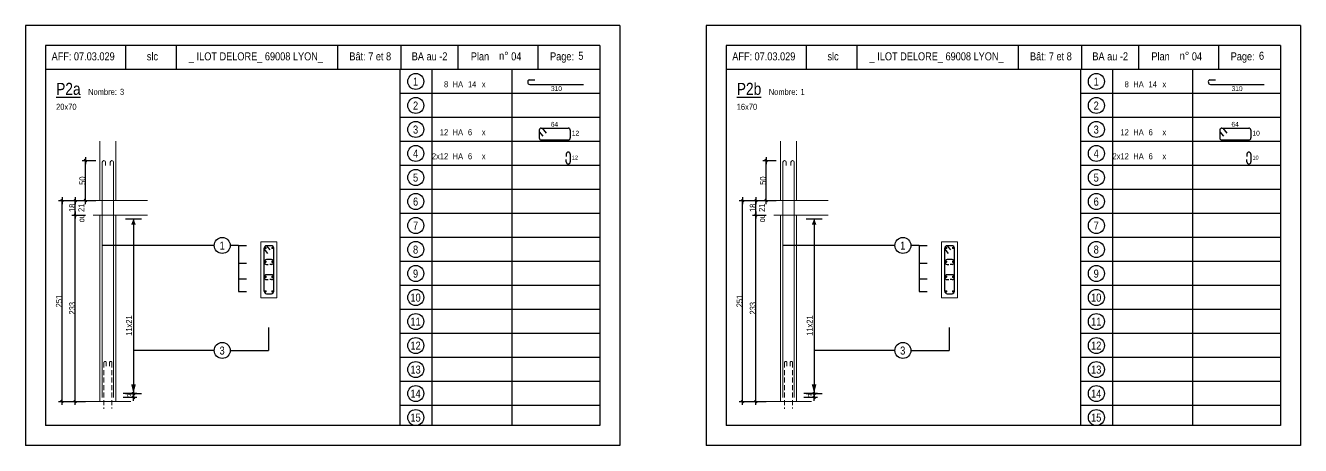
# Model space of a CAD drawing. Header units: metres. Extents: x -9927 to 45032, y -190416 to 12166.
# Drawn here: x 6261 to 9447, y -38263 to -37213 of the extents above; entities that cross this region are included whole.
import ezdxf
from ezdxf.enums import TextEntityAlignment as Align

# ---------------------------------------------------------------- set-up
doc = ezdxf.new("R2010")
doc.units = ezdxf.units.M
doc.header["$PDMODE"] = 65
doc.linetypes.add('CACHE2', pattern=[0.1875, 0.125, -0.0625])
for name, color, linetype in [('01_cote_gen', 4, 'Continuous'), ('01_fenetres', 171, 'Continuous'), ('01_linteaux', 3, 'Continuous'), ('01_sem', 42, 'Continuous'), ('01_texte', 230, 'Continuous'), ('AA_COTES', 2, 'Continuous')]:
    doc.layers.add(name, color=color, linetype=linetype)
doc.styles.add('STYLE2', font='ARIALN.TTF')
doc.dimstyles.new('JB25', dxfattribs={"dimscale": 0.1, "dimtxt": 150, "dimasz": 17, "dimexe": 0.1, "dimexo": 0.1, "dimgap": 0.09, "dimtad": 1, "dimdec": 1, "dimlfac": 0.5, "dimdsep": 46, "dimtxsty": 'STYLE2', "dimblk1": 'BOND_G', "dimblk2": 'BOND_D', "dimsah": 1, "dimcen": 1.5, "dimdle": 0.01, "dimse1": 1, "dimse2": 1, "dimclrd": 4, "dimclre": 2, "dimclrt": 5, "dimadec": 0, "dimazin": 0, "dimtfac": 2.333333, "dimtdec": 1, "dimtix": 1, "dimtmove": 2, "dimatfit": 3, "dimldrblk": 'BOND_G', "dimfxl": 1, "dimtolj": 1, "dimtzin": 0, "dimarcsym": 0})

# ---------------------------------------------------------------- blocks, each defined once
blk = doc.blocks.new('BOND_G')
at = {"layer": 'AA_COTES', "color": 0}
for p, q in [((5, 0), (-5, 0)), ((1.8, 1.8), (-1.8, -1.8)), ((0, -5), (0, 15))]:
    blk.add_line(p, q, dxfattribs=at)
blk = doc.blocks.new('BOND_D')
at = {"layer": 'AA_COTES', "color": 0}
for p, q in [((5, 0), (-5, 0)), ((-1.8, -1.8), (1.8, 1.8)), ((0, 5), (0, -15))]:
    blk.add_line(p, q, dxfattribs=at)
blk = doc.blocks.new('*D379')
at = {"layer": '01_cote_gen', "color": 4, "linetype": 'Continuous', "lineweight": -2, "transparency": 16777216}
blk.add_line((6352.3, -38151.5), (6352.3, -37652.9), dxfattribs=at)
at = {"layer": 'DEFPOINTS', "color": 0, "linetype": 'Continuous', "lineweight": 0, "transparency": 16777216}
for p in [(6352.3, -37651.2), (6487, -37651.2), (6447, -38153.2)]:
    blk.add_point(p, dxfattribs=at)
at = {"layer": '01_cote_gen', "color": 4, "linetype": 'Continuous', "lineweight": -2, "transparency": 16777216, "xscale": 1.7, "yscale": 1.7, "zscale": 1.7}
for name, p, rotation in [('BOND_D', (6352.3, -37651.2), 90), ('BOND_G', (6352.3, -38153.2), 270)]:
    blk.add_blockref(name, p, dxfattribs=dict(at, rotation=rotation))
at = {"layer": '01_cote_gen', "color": 5, "linetype": 'Continuous', "lineweight": 0, "transparency": 16777216, "insert": (6344.7, -37902.2), "char_height": 15, "attachment_point": 5, "rotation": 90, "style": 'STYLE2'}
blk.add_mtext('\\A1;251', dxfattribs=at)
blk = doc.blocks.new('*D380')
at = {"layer": '01_cote_gen', "color": 4, "linetype": 'Continuous', "lineweight": -2, "transparency": 16777216}
blk.add_line((6385.5, -37685.5), (6385.5, -37652.9), dxfattribs=at)
at = {"layer": 'DEFPOINTS', "color": 0, "linetype": 'Continuous', "lineweight": 0, "transparency": 16777216}
for p in [(6385.5, -37651.2), (6533.7, -37651.2), (6542.8, -37687.2)]:
    blk.add_point(p, dxfattribs=at)
at = {"layer": '01_cote_gen', "color": 4, "linetype": 'Continuous', "lineweight": -2, "transparency": 16777216, "xscale": 1.7, "yscale": 1.7, "zscale": 1.7}
for name, p, rotation in [('BOND_D', (6385.5, -37651.2), 90), ('BOND_G', (6385.5, -37687.2), 270)]:
    blk.add_blockref(name, p, dxfattribs=dict(at, rotation=rotation))
at = {"layer": '01_cote_gen', "color": 5, "linetype": 'Continuous', "lineweight": 0, "transparency": 16777216, "insert": (6377.8, -37669.2), "char_height": 15, "attachment_point": 5, "rotation": 90, "style": 'STYLE2'}
blk.add_mtext('\\A1;18', dxfattribs=at)
blk = doc.blocks.new('*D381')
at = {"layer": '01_cote_gen', "color": 4, "linetype": 'Continuous', "lineweight": -2, "transparency": 16777216}
blk.add_line((6385.5, -38151.5), (6385.5, -37688.9), dxfattribs=at)
at = {"layer": 'DEFPOINTS', "color": 0, "linetype": 'Continuous', "lineweight": 0, "transparency": 16777216}
for p in [(6385.5, -37687.2), (6394, -37687.2), (6403.6, -38153.2)]:
    blk.add_point(p, dxfattribs=at)
at = {"layer": '01_cote_gen', "color": 4, "linetype": 'Continuous', "lineweight": -2, "transparency": 16777216, "xscale": 1.7, "yscale": 1.7, "zscale": 1.7}
for name, p, rotation in [('BOND_D', (6385.5, -37687.2), 90), ('BOND_G', (6385.5, -38153.2), 270)]:
    blk.add_blockref(name, p, dxfattribs=dict(at, rotation=rotation))
at = {"layer": '01_cote_gen', "color": 5, "linetype": 'Continuous', "lineweight": 0, "transparency": 16777216, "insert": (6377.8, -37920.2), "char_height": 15, "attachment_point": 5, "rotation": 90, "style": 'STYLE2'}
blk.add_mtext('\\A1;233', dxfattribs=at)
blk = doc.blocks.new('*D382')
at = {"layer": '01_cote_gen', "color": 4, "linetype": 'Continuous', "lineweight": -2, "transparency": 16777216}
blk.add_line((6530.9, -38134.9), (6530.9, -38141.5), dxfattribs=at)
at = {"layer": 'DEFPOINTS', "color": 0, "linetype": 'Continuous', "lineweight": 0, "transparency": 16777216}
for p in [(6481, -38143.2), (6524.1, -38133.2), (6530.9, -38143.2)]:
    blk.add_point(p, dxfattribs=at)
at = {"layer": '01_cote_gen', "color": 4, "linetype": 'Continuous', "lineweight": -2, "transparency": 16777216, "xscale": 1.7, "yscale": 1.7, "zscale": 1.7}
for name, p, rotation in [('BOND_G', (6530.9, -38133.2), 90), ('BOND_D', (6530.9, -38143.2), 270)]:
    blk.add_blockref(name, p, dxfattribs=dict(at, rotation=rotation))
at = {"layer": '01_cote_gen', "color": 5, "linetype": 'Continuous', "lineweight": 0, "transparency": 16777216, "insert": (6523.2, -38138.2), "char_height": 15, "attachment_point": 5, "rotation": 90, "style": 'STYLE2'}
blk.add_mtext('\\A1;3', dxfattribs=at)
blk = doc.blocks.new('*D383')
at = {"layer": '01_cote_gen', "color": 4, "linetype": 'Continuous', "lineweight": -2, "transparency": 16777216}
blk.add_line((6411, -37649.5), (6411, -37552.9), dxfattribs=at)
at = {"layer": 'DEFPOINTS', "color": 0, "linetype": 'Continuous', "lineweight": 0, "transparency": 16777216}
for p in [(6411, -37551.2), (6477, -37551.2), (6430.6, -37651.2)]:
    blk.add_point(p, dxfattribs=at)
at = {"layer": '01_cote_gen', "color": 4, "linetype": 'Continuous', "lineweight": -2, "transparency": 16777216, "xscale": 1.7, "yscale": 1.7, "zscale": 1.7}
for name, p, rotation in [('BOND_D', (6411, -37551.2), 90), ('BOND_G', (6411, -37651.2), 270)]:
    blk.add_blockref(name, p, dxfattribs=dict(at, rotation=rotation))
at = {"layer": '01_cote_gen', "color": 5, "linetype": 'Continuous', "lineweight": 0, "transparency": 16777216, "insert": (6403.3, -37601.2), "char_height": 15, "attachment_point": 5, "rotation": 90, "style": 'STYLE2'}
blk.add_mtext('\\A1;50', dxfattribs=at)
blk = doc.blocks.new('*D384')
at = {"layer": '01_cote_gen', "color": 4, "linetype": 'Continuous', "lineweight": -2, "transparency": 16777216}
blk.add_line((8052.9, -38151.5), (8052.9, -37652.9), dxfattribs=at)
at = {"layer": 'DEFPOINTS', "color": 0, "linetype": 'Continuous', "lineweight": 0, "transparency": 16777216}
for p in [(8052.9, -37651.2), (8187.5, -37651.2), (8147.5, -38153.2)]:
    blk.add_point(p, dxfattribs=at)
at = {"layer": '01_cote_gen', "color": 4, "linetype": 'Continuous', "lineweight": -2, "transparency": 16777216, "xscale": 1.7, "yscale": 1.7, "zscale": 1.7}
for name, p, rotation in [('BOND_D', (8052.9, -37651.2), 90), ('BOND_G', (8052.9, -38153.2), 270)]:
    blk.add_blockref(name, p, dxfattribs=dict(at, rotation=rotation))
at = {"layer": '01_cote_gen', "color": 5, "linetype": 'Continuous', "lineweight": 0, "transparency": 16777216, "insert": (8045.2, -37902.2), "char_height": 15, "attachment_point": 5, "rotation": 90, "style": 'STYLE2'}
blk.add_mtext('\\A1;251', dxfattribs=at)
blk = doc.blocks.new('*D385')
at = {"layer": '01_cote_gen', "color": 4, "linetype": 'Continuous', "lineweight": -2, "transparency": 16777216}
blk.add_line((8086, -37685.5), (8086, -37652.9), dxfattribs=at)
at = {"layer": 'DEFPOINTS', "color": 0, "linetype": 'Continuous', "lineweight": 0, "transparency": 16777216}
for p in [(8086, -37651.2), (8234.2, -37651.2), (8243.3, -37687.2)]:
    blk.add_point(p, dxfattribs=at)
at = {"layer": '01_cote_gen', "color": 4, "linetype": 'Continuous', "lineweight": -2, "transparency": 16777216, "xscale": 1.7, "yscale": 1.7, "zscale": 1.7}
for name, p, rotation in [('BOND_D', (8086, -37651.2), 90), ('BOND_G', (8086, -37687.2), 270)]:
    blk.add_blockref(name, p, dxfattribs=dict(at, rotation=rotation))
at = {"layer": '01_cote_gen', "color": 5, "linetype": 'Continuous', "lineweight": 0, "transparency": 16777216, "insert": (8078.4, -37669.2), "char_height": 15, "attachment_point": 5, "rotation": 90, "style": 'STYLE2'}
blk.add_mtext('\\A1;18', dxfattribs=at)
blk = doc.blocks.new('*D386')
at = {"layer": '01_cote_gen', "color": 4, "linetype": 'Continuous', "lineweight": -2, "transparency": 16777216}
blk.add_line((8086, -38151.5), (8086, -37688.9), dxfattribs=at)
at = {"layer": 'DEFPOINTS', "color": 0, "linetype": 'Continuous', "lineweight": 0, "transparency": 16777216}
for p in [(8086, -37687.2), (8094.5, -37687.2), (8104.1, -38153.2)]:
    blk.add_point(p, dxfattribs=at)
at = {"layer": '01_cote_gen', "color": 4, "linetype": 'Continuous', "lineweight": -2, "transparency": 16777216, "xscale": 1.7, "yscale": 1.7, "zscale": 1.7}
for name, p, rotation in [('BOND_D', (8086, -37687.2), 90), ('BOND_G', (8086, -38153.2), 270)]:
    blk.add_blockref(name, p, dxfattribs=dict(at, rotation=rotation))
at = {"layer": '01_cote_gen', "color": 5, "linetype": 'Continuous', "lineweight": 0, "transparency": 16777216, "insert": (8078.4, -37920.2), "char_height": 15, "attachment_point": 5, "rotation": 90, "style": 'STYLE2'}
blk.add_mtext('\\A1;233', dxfattribs=at)
blk = doc.blocks.new('*D387')
at = {"layer": '01_cote_gen', "color": 4, "linetype": 'Continuous', "lineweight": -2, "transparency": 16777216}
blk.add_line((8231.4, -38134.9), (8231.4, -38141.5), dxfattribs=at)
at = {"layer": 'DEFPOINTS', "color": 0, "linetype": 'Continuous', "lineweight": 0, "transparency": 16777216}
for p in [(8181.5, -38143.2), (8224.6, -38133.2), (8231.4, -38143.2)]:
    blk.add_point(p, dxfattribs=at)
at = {"layer": '01_cote_gen', "color": 4, "linetype": 'Continuous', "lineweight": -2, "transparency": 16777216, "xscale": 1.7, "yscale": 1.7, "zscale": 1.7}
for name, p, rotation in [('BOND_G', (8231.4, -38133.2), 90), ('BOND_D', (8231.4, -38143.2), 270)]:
    blk.add_blockref(name, p, dxfattribs=dict(at, rotation=rotation))
at = {"layer": '01_cote_gen', "color": 5, "linetype": 'Continuous', "lineweight": 0, "transparency": 16777216, "insert": (8223.7, -38138.2), "char_height": 15, "attachment_point": 5, "rotation": 90, "style": 'STYLE2'}
blk.add_mtext('\\A1;3', dxfattribs=at)
blk = doc.blocks.new('*D388')
at = {"layer": '01_cote_gen', "color": 4, "linetype": 'Continuous', "lineweight": -2, "transparency": 16777216}
blk.add_line((8111.5, -37649.5), (8111.5, -37552.9), dxfattribs=at)
at = {"layer": 'DEFPOINTS', "color": 0, "linetype": 'Continuous', "lineweight": 0, "transparency": 16777216}
for p in [(8111.5, -37551.2), (8177.5, -37551.2), (8131.1, -37651.2)]:
    blk.add_point(p, dxfattribs=at)
at = {"layer": '01_cote_gen', "color": 4, "linetype": 'Continuous', "lineweight": -2, "transparency": 16777216, "xscale": 1.7, "yscale": 1.7, "zscale": 1.7}
for name, p, rotation in [('BOND_D', (8111.5, -37551.2), 90), ('BOND_G', (8111.5, -37651.2), 270)]:
    blk.add_blockref(name, p, dxfattribs=dict(at, rotation=rotation))
at = {"layer": '01_cote_gen', "color": 5, "linetype": 'Continuous', "lineweight": 0, "transparency": 16777216, "insert": (8103.9, -37601.2), "char_height": 15, "attachment_point": 5, "rotation": 90, "style": 'STYLE2'}
blk.add_mtext('\\A1;50', dxfattribs=at)

msp = doc.modelspace()

# ---------------------------------------------------------------- linework, layer by layer
at = {"layer": '01_cote_gen', "color": 2, "linetype": 'CACHE2', "lineweight": 0, "ltscale": 100}
for p, q in [((6457, -38056.19), (6457, -38171.76)), ((6463, -38056.19), (6463, -38065.17)), ((6471, -38056.19), (6471, -38065.17)), ((6477, -38056.19), (6477, -38170.91)), ((8157.52, -38056.19), (8157.52, -38171.76)), ((8163.52, -38056.19), (8163.52, -38065.17)), ((8171.52, -38056.19), (8171.52, -38065.17)), ((8177.52, -38056.19), (8177.52, -38170.91))]:
    msp.add_line(p, q, dxfattribs=at)
for centre in [(6460, -38056.19), (6474, -38056.19), (8160.52, -38056.19), (8174.52, -38056.19)]:
    msp.add_arc(centre, 3, 0, 180, dxfattribs=at)
at = {"layer": '01_fenetres', "ltscale": 30}
for p, q in [((7696.1, -37263.31), (6311.1, -37263.31)), ((6311.1, -37263.31), (6311.1, -38213.31)), ((6311.1, -37263.31), (6311.1, -38213.31)), ((6311.1, -37263.31), (6311.1, -38213.31)), ((6511.1, -37263.31), (6511.1, -37323.31)), ((6637.59, -37263.31), (6637.59, -37323.31)), ((7040.38, -37263.31), (7040.38, -37323.31)), ((7198.78, -37263.31), (7198.78, -37323.31)), ((7341.97, -37323.31), (7341.97, -37263.31)), ((7541.97, -37323.31), (7541.97, -37263.31)), ((7696.1, -37263.31), (7696.1, -38213.31)), ((9396.63, -37263.31), (8011.63, -37263.31)), ((8011.63, -37263.31), (8011.63, -38213.31)), ((8011.63, -37263.31), (8011.63, -38213.31)), ((8011.63, -37263.31), (8011.63, -38213.31)), ((8211.63, -37263.31), (8211.63, -37323.31)), ((8338.12, -37263.31), (8338.12, -37323.31)), ((8740.9, -37263.31), (8740.9, -37323.31)), ((8899.31, -37263.31), (8899.31, -37323.31)), ((9042.49, -37323.31), (9042.49, -37263.31)), ((9242.49, -37323.31), (9242.49, -37263.31)), ((9396.63, -37263.31), (9396.63, -38213.31)), ((7696.1, -37323.31), (6311.1, -37323.31)), ((9396.63, -37323.31), (8011.63, -37323.31)), ((7696.1, -38213.31), (6311.1, -38213.31)), ((9396.63, -38213.31), (8011.63, -38213.31))]:
    msp.add_line(p, q, dxfattribs=at)
at = {"layer": '01_linteaux', "linetype": 'Continuous'}
for p, q in [((7519.64, -37349.56), (7533.38, -37349.56)), ((7520.87, -37360.54), (7655.19, -37360.54)), ((9220.17, -37349.56), (9233.91, -37349.56)), ((9221.4, -37360.54), (9355.71, -37360.54)), ((7544.55, -37474.84), (7544.55, -37494.45)), ((7544.55, -37478.98), (7553.74, -37490.31)), ((7549.55, -37469.84), (7617.13, -37469.84)), ((7552.24, -37469.84), (7562.22, -37482.15)), ((7622.13, -37474.84), (7622.13, -37494.45)), ((9245.08, -37474.84), (9245.08, -37494.45)), ((9245.08, -37478.98), (9254.26, -37490.31)), ((9250.08, -37469.84), (9317.66, -37469.84)), ((9252.77, -37469.84), (9262.74, -37482.15)), ((9322.66, -37474.84), (9322.66, -37494.45)), ((7549.55, -37499.45), (7617.13, -37499.45)), ((9250.08, -37499.45), (9317.66, -37499.45)), ((7612.13, -37534.84), (7612.13, -37541.21)), ((7612.13, -37554.45), (7612.13, -37548.6)), ((7622.13, -37534.84), (7622.13, -37554.45)), ((9312.66, -37534.84), (9312.66, -37541.21)), ((9312.66, -37554.45), (9312.66, -37548.6)), ((9322.66, -37534.84), (9322.66, -37554.45))]:
    msp.add_line(p, q, dxfattribs=at)
for centre, start, end in [((7520.75, -37354.44), 102.77382, 192.77382), ((7520.87, -37355.54), 180, 270), ((9221.28, -37354.44), 102.77382, 192.77382), ((9221.4, -37355.54), 180, 270), ((7549.55, -37474.84), 90, 180), ((7617.13, -37474.84), 0, 90), ((9250.08, -37474.84), 90, 180), ((9317.66, -37474.84), 0, 90), ((7549.55, -37494.45), 180, 270), ((7617.13, -37494.45), 270, 0), ((9250.08, -37494.45), 180, 270), ((9317.66, -37494.45), 270, 0), ((7617.13, -37534.84), 90, 180), ((7617.13, -37554.45), 180, 270), ((7617.13, -37534.84), 0, 90), ((7617.13, -37554.45), 270, 0), ((9317.66, -37534.84), 90, 180), ((9317.66, -37554.45), 180, 270), ((9317.66, -37534.84), 0, 90), ((9317.66, -37554.45), 270, 0)]:
    msp.add_arc(centre, 5, start, end, dxfattribs=at)
at = {"layer": '01_sem', "color": 2, "lineweight": 0, "ltscale": 7}
for p, q in [((6447, -37502.55), (6447, -37651.19)), ((6487, -37502.55), (6487, -37651.19)), ((8147.52, -37502.55), (8147.52, -37651.19)), ((8187.52, -37502.55), (8187.52, -37651.19)), ((6453, -37555.19), (6453, -38143.19)), ((6461, -37555.19), (6461, -37563.6)), ((6473, -37555.19), (6473, -37563.6)), ((6481, -37555.19), (6481, -38143.19)), ((8153.52, -37555.19), (8153.52, -38143.19)), ((8161.52, -37555.19), (8161.52, -37563.6)), ((8173.52, -37555.19), (8173.52, -37563.6)), ((8181.52, -37555.19), (8181.52, -38143.19)), ((6447, -37651.19), (6430.56, -37651.19)), ((6566.18, -37651.19), (6447, -37651.19)), ((8147.52, -37651.19), (8131.08, -37651.19)), ((8266.7, -37651.19), (8147.52, -37651.19)), ((6447, -37687.19), (6430.56, -37687.19)), ((6447, -37687.19), (6447, -38153.19)), ((6566.18, -37687.19), (6447, -37687.19)), ((6487, -37687.19), (6487, -38153.19)), ((8147.52, -37687.19), (8131.08, -37687.19)), ((8147.52, -37687.19), (8147.52, -38153.19)), ((8266.7, -37687.19), (8147.52, -37687.19)), ((8187.52, -37687.19), (8187.52, -38153.19)), ((6849.41, -37893.77), (6849.41, -37753.77)), ((6889.41, -37753.77), (6849.41, -37753.77)), ((6849.41, -37893.77), (6849.41, -37753.77)), ((6889.41, -37753.77), (6849.41, -37753.77)), ((6889.41, -37893.77), (6889.41, -37753.77)), ((8549.94, -37893.77), (8549.94, -37753.77)), ((8589.94, -37753.77), (8549.94, -37753.77)), ((8549.94, -37893.77), (8549.94, -37753.77)), ((8589.94, -37753.77), (8549.94, -37753.77)), ((8589.94, -37893.77), (8589.94, -37753.77)), ((6849.41, -37893.77), (6889.41, -37893.77)), ((6849.41, -37893.77), (6889.41, -37893.77)), ((8549.94, -37893.77), (8589.94, -37893.77)), ((8549.94, -37893.77), (8589.94, -37893.77)), ((6524.55, -38153.19), (6391.27, -38153.19)), ((8225.07, -38153.19), (8091.79, -38153.19))]:
    msp.add_line(p, q, dxfattribs=at)
for centre in [(6457, -37555.19), (6477, -37555.19), (8157.52, -37555.19), (8177.52, -37555.19)]:
    msp.add_arc(centre, 4, 0, 180, dxfattribs=at)
at = {"layer": '01_texte', "ltscale": 30}
for p, q in [((7746.1, -37213.31), (6261.1, -37213.31)), ((6261.1, -37213.31), (6261.1, -38263.31)), ((7746.1, -37213.31), (7746.1, -38263.31)), ((7746.1, -37213.31), (7746.1, -38263.31)), ((9446.63, -37213.31), (7961.63, -37213.31)), ((7961.63, -37213.31), (7961.63, -38263.31)), ((9446.63, -37213.31), (9446.63, -38263.31)), ((9446.63, -37213.31), (9446.63, -38263.31)), ((7196.1, -37323.31), (7196.1, -38213.31)), ((7276.1, -37323.31), (7276.1, -38213.31)), ((7476.1, -37323.31), (7476.1, -38213.31)), ((8896.63, -37323.31), (8896.63, -38213.31)), ((8976.63, -37323.31), (8976.63, -38213.31)), ((9176.63, -37323.31), (9176.63, -38213.31)), ((7696.1, -37383.31), (7196.1, -37383.31)), ((9396.63, -37383.31), (8896.63, -37383.31)), ((7696.1, -37443.31), (7196.1, -37443.31)), ((9396.63, -37443.31), (8896.63, -37443.31)), ((7696.1, -37503.31), (7196.1, -37503.31)), ((9396.63, -37503.31), (8896.63, -37503.31)), ((7696.1, -37563.31), (7196.1, -37563.31)), ((9396.63, -37563.31), (8896.63, -37563.31)), ((7696.1, -37623.31), (7196.1, -37623.31)), ((9396.63, -37623.31), (8896.63, -37623.31)), ((7696.1, -37683.31), (7196.1, -37683.31)), ((9396.63, -37683.31), (8896.63, -37683.31)), ((6510.73, -37696.48), (6551.05, -37696.48)), ((6530.89, -37696.48), (6530.89, -38140.07)), ((8211.26, -37696.48), (8251.57, -37696.48)), ((8231.41, -37696.48), (8231.41, -38140.07)), ((7696.1, -37743.31), (7196.1, -37743.31)), ((9396.63, -37743.31), (8896.63, -37743.31)), ((6857.41, -37877.77), (6857.41, -37769.77)), ((6857.41, -37772.32), (6865.41, -37783.05)), ((6875.41, -37763.77), (6863.41, -37763.77)), ((6863.41, -37763.77), (6871.41, -37774.49)), ((6881.41, -37877.77), (6881.41, -37769.77)), ((8557.94, -37877.77), (8557.94, -37769.77)), ((8557.94, -37772.32), (8565.94, -37783.05)), ((8575.94, -37763.77), (8563.94, -37763.77)), ((8563.94, -37763.77), (8571.94, -37774.49)), ((8581.94, -37877.77), (8581.94, -37769.77)), ((6875.41, -37798.71), (6863.41, -37798.71)), ((6863.41, -37810.71), (6867.6, -37810.71)), ((6875.41, -37810.71), (6871.23, -37810.71)), ((7696.1, -37803.31), (7196.1, -37803.31)), ((8575.94, -37798.71), (8563.94, -37798.71)), ((8563.94, -37810.71), (8568.12, -37810.71)), ((8575.94, -37810.71), (8571.75, -37810.71)), ((9396.63, -37803.31), (8896.63, -37803.31)), ((6875.41, -37836.39), (6863.41, -37836.39)), ((8575.94, -37836.39), (8563.94, -37836.39)), ((6863.41, -37848.39), (6867.6, -37848.39)), ((6875.41, -37848.39), (6871.23, -37848.39)), ((7696.1, -37863.31), (7196.1, -37863.31)), ((8563.94, -37848.39), (8568.12, -37848.39)), ((8575.94, -37848.39), (8571.75, -37848.39)), ((9396.63, -37863.31), (8896.63, -37863.31)), ((6863.41, -37883.77), (6875.41, -37883.77)), ((8563.94, -37883.77), (8575.94, -37883.77)), ((7696.1, -37923.31), (7196.1, -37923.31)), ((9396.63, -37923.31), (8896.63, -37923.31)), ((7696.1, -37983.31), (7196.1, -37983.31)), ((9396.63, -37983.31), (8896.63, -37983.31)), ((7696.1, -38043.31), (7196.1, -38043.31)), ((9396.63, -38043.31), (8896.63, -38043.31)), ((7696.1, -38103.31), (7196.1, -38103.31)), ((9396.63, -38103.31), (8896.63, -38103.31)), ((6510.73, -38133.19), (6551.05, -38133.19)), ((8211.26, -38133.19), (8251.57, -38133.19)), ((7696.1, -38163.31), (7196.1, -38163.31)), ((9396.63, -38163.31), (8896.63, -38163.31)), ((7746.1, -38263.31), (6261.1, -38263.31)), ((9446.63, -38263.31), (7961.63, -38263.31))]:
    msp.add_line(p, q, dxfattribs=at)
at = {"layer": '01_texte'}
for p, q in [((6732.72, -37763.28), (6453, -37763.28)), ((6793.19, -37763.28), (6772.72, -37763.28)), ((6793.19, -37763.28), (6793.19, -37878.26)), ((6793.19, -37763.28), (6813.21, -37763.28)), ((8433.25, -37763.28), (8153.52, -37763.28)), ((8493.72, -37763.28), (8473.25, -37763.28)), ((8493.72, -37763.28), (8493.72, -37878.26)), ((8493.72, -37763.28), (8513.73, -37763.28)), ((6793.19, -37807.56), (6813.21, -37807.56)), ((8493.72, -37807.56), (8513.73, -37807.56)), ((6793.19, -37846.25), (6813.21, -37846.25)), ((8493.72, -37846.25), (8513.73, -37846.25)), ((6793.19, -37878.26), (6813.21, -37878.26)), ((8493.72, -37878.26), (8513.73, -37878.26)), ((6868.62, -37968.7), (6868.62, -38025.72)), ((8569.15, -37968.7), (8569.15, -38025.72)), ((6732.72, -38025.72), (6530.89, -38025.72)), ((6772.72, -38025.72), (6868.62, -38025.72)), ((8433.25, -38025.72), (8231.41, -38025.72)), ((8473.25, -38025.72), (8569.15, -38025.72))]:
    msp.add_line(p, q, dxfattribs=at)
at = {"layer": '01_texte', "ltscale": 30, "const_width": 3, "flags": 128}
for points in [[(6862.35, -37769.47, -1), (6859.35, -37769.47, -1)], [(6876.48, -37769.47, 1), (6879.48, -37769.47, 1)], [(8562.87, -37769.47, -1), (8559.87, -37769.47, -1)], [(8577, -37769.47, 1), (8580, -37769.47, 1)], [(6862.35, -37803.9, 1), (6859.35, -37803.9, 1)], [(6876.48, -37803.9, -1), (6879.48, -37803.9, -1)], [(8562.87, -37803.9, 1), (8559.87, -37803.9, 1)], [(8577, -37803.9, -1), (8580, -37803.9, -1)], [(6862.35, -37841.58, 1), (6859.35, -37841.58, 1)], [(6876.48, -37841.58, -1), (6879.48, -37841.58, -1)], [(8562.87, -37841.58, 1), (8559.87, -37841.58, 1)], [(8577, -37841.58, -1), (8580, -37841.58, -1)], [(6862.35, -37878.07, 1), (6859.35, -37878.07, 1)], [(6876.48, -37878.07, -1), (6879.48, -37878.07, -1)], [(8562.87, -37878.07, 1), (8559.87, -37878.07, 1)], [(8577, -37878.07, -1), (8580, -37878.07, -1)]]:
    msp.add_lwpolyline(points, format="xyb", close=True, dxfattribs=at)
at = {"layer": '01_texte'}
for centre in [(7236.1, -37353.31), (8936.63, -37353.31), (7236.1, -37413.31), (8936.63, -37413.31), (7236.1, -37473.31), (8936.63, -37473.31), (7236.1, -37533.31), (8936.63, -37533.31), (7236.1, -37593.31), (8936.63, -37593.31), (7236.1, -37653.31), (8936.63, -37653.31), (7236.1, -37713.31), (8936.63, -37713.31), (6752.72, -37763.28), (8453.25, -37763.28), (7236.1, -37773.31), (8936.63, -37773.31), (7236.1, -37833.31), (8936.63, -37833.31), (7236.1, -37893.31), (8936.63, -37893.31), (7236.1, -37953.31), (8936.63, -37953.31), (7236.1, -38013.31), (8936.63, -38013.31), (6752.72, -38025.72), (8453.25, -38025.72), (7236.1, -38073.31), (8936.63, -38073.31), (7236.1, -38133.31), (8936.63, -38133.31), (7236.1, -38193.31), (8936.63, -38193.31)]:
    msp.add_circle(centre, 20, dxfattribs=at)
at = {"layer": '01_texte', "ltscale": 30}
for centre, start, end in [((6863.41, -37769.77), 90.00091, 180), ((6875.41, -37769.77), 0, 90.00091), ((8563.94, -37769.77), 90.00091, 180), ((8575.94, -37769.77), 0, 90.00091), ((6863.41, -37804.71), 90.00091, 180), ((6863.41, -37804.71), 180, 269.99909), ((6875.41, -37804.71), 0, 90.00091), ((6875.41, -37804.71), 269.99909, 360), ((8563.94, -37804.71), 90.00091, 180), ((8563.94, -37804.71), 180, 269.99909), ((8575.94, -37804.71), 0, 90.00091), ((8575.94, -37804.71), 269.99909, 360), ((6863.41, -37842.39), 90.00091, 180), ((6863.41, -37842.39), 180, 269.99909), ((6875.41, -37842.39), 0, 90.00091), ((6875.41, -37842.39), 269.99909, 360), ((8563.94, -37842.39), 90.00091, 180), ((8563.94, -37842.39), 180, 269.99909), ((8575.94, -37842.39), 0, 90.00091), ((8575.94, -37842.39), 269.99909, 360), ((6863.41, -37877.77), 180, 270), ((6875.41, -37877.77), 270, 0), ((8563.94, -37877.77), 180, 270), ((8575.94, -37877.77), 270, 0)]:
    msp.add_arc(centre, 6, start, end, dxfattribs=at)
for points in [[(6530.89, -37696.48), (6524.99, -37711.55), (6530.89, -37711.55)], [(6530.89, -37696.48), (6536.79, -37711.55), (6530.89, -37711.55)], [(8231.41, -37696.48), (8225.51, -37711.55), (8231.41, -37711.55)], [(8231.41, -37696.48), (8237.32, -37711.55), (8231.41, -37711.55)], [(6530.89, -38133.19), (6524.99, -38110.12), (6530.89, -38110.12)], [(6530.89, -38133.19), (6536.79, -38110.12), (6530.89, -38110.12)], [(8231.41, -38133.19), (8225.51, -38110.12), (8231.41, -38110.12)], [(8231.41, -38133.19), (8237.32, -38110.12), (8231.41, -38110.12)]]:
    msp.add_solid(points, dxfattribs=at)

# ---------------------------------------------------------------- texts
at = {"layer": '01_texte', "style": 'STYLE2'}
for s, height, p in [('AFF:', 20, (6326.4, -37300.46)), ('07.03.029', 20, (6382.06, -37300.46)), ('slc', 20, (6564.23, -37300.46)), ('_ ILOT DELORE_ 69008 LYON_', 20, (6669.47, -37300.46)), ('Bât: 7 et 8', 20, (7070.22, -37300.46)), ('BA au -2', 20, (7226.11, -37300.46)), ('Plan', 20, (7373.61, -37300.46)), ('n%%D', 20, (7444.29, -37299.02)), ('04', 20, (7474.64, -37300.46)), ('Page:', 20, (7571.68, -37300.46)), ('5', 20, (7642.37, -37299.02)), ('AFF:', 20, (8026.92, -37300.46)), ('07.03.029', 20, (8082.59, -37300.46)), ('slc', 20, (8264.75, -37300.46)), ('_ ILOT DELORE_ 69008 LYON_', 20, (8370, -37300.46)), ('Bât: 7 et 8', 20, (8770.75, -37300.46)), ('BA au -2', 20, (8926.63, -37300.46)), ('Plan', 20, (9074.13, -37300.46)), ('n%%D', 20, (9144.82, -37299.02)), ('04', 20, (9175.16, -37300.46)), ('Page:', 20, (9272.21, -37300.46)), ('6', 20, (9342.89, -37299.02)), ('%%UP2a', 30, (6337.68, -37386.7)), ('HA', 15, (7328.39, -37367.71)), ('14', 15, (7366.56, -37367.71)), ('310', 12, (7573.93, -37377.05)), ('%%UP2b', 30, (8038.2, -37386.7)), ('HA', 15, (9028.92, -37367.71)), ('14', 15, (9067.09, -37367.71)), ('310', 12, (9274.46, -37377.05)), ('Nombre:', 15, (6417.49, -37386.7)), ('3', 15, (6497.11, -37386.7)), ('Nombre:', 15, (8118.02, -37386.7)), ('1', 15, (8197.64, -37386.7)), ('20x70', 15, (6337.49, -37424.13)), ('16x70', 15, (8038.02, -37424.13)), ('64', 12, (7573.61, -37466.29)), ('64', 12, (9274.13, -37466.29)), ('HA', 15, (7328.39, -37487.71)), ('6', 15, (7366.56, -37487.71)), ('12', 12, (7626.12, -37488.5)), ('HA', 15, (9028.92, -37487.71)), ('6', 15, (9067.09, -37487.71)), ('10', 12, (9326.64, -37488.5)), ('HA', 15, (7328.39, -37547.71)), ('6', 15, (7366.56, -37547.71)), ('12', 10, (7626.12, -37548.5)), ('HA', 15, (9028.92, -37547.71)), ('6', 15, (9067.09, -37547.71)), ('10', 10, (9326.64, -37548.5))]:
    msp.add_text(s, height=height, dxfattribs=at).set_placement(p)
for s, p in [('1', (7235.7, -37353.54)), ('1', (8936.22, -37353.54)), ('2', (7235.7, -37413.54)), ('2', (8936.22, -37413.54)), ('3', (7235.7, -37473.54)), ('3', (8936.22, -37473.54)), ('4', (7235.7, -37533.54)), ('4', (8936.22, -37533.54)), ('5', (7235.7, -37593.54)), ('5', (8936.22, -37593.54)), ('6', (7235.7, -37653.54)), ('6', (8936.22, -37653.54)), ('7', (7235.7, -37713.54)), ('7', (8936.22, -37713.54)), ('1', (6752.32, -37763.51)), ('8', (7235.7, -37773.54)), ('1', (8452.84, -37763.51)), ('8', (8936.22, -37773.54)), ('9', (7235.7, -37833.54)), ('9', (8936.22, -37833.54)), ('10', (7235.7, -37893.54)), ('10', (8936.22, -37893.54)), ('11', (7235.7, -37953.54)), ('11', (8936.22, -37953.54)), ('12', (7235.7, -38013.54)), ('12', (8936.22, -38013.54)), ('3', (6752.32, -38025.95)), ('3', (8452.84, -38025.95)), ('13', (7235.7, -38073.54)), ('13', (8936.22, -38073.54)), ('14', (7235.7, -38133.54)), ('14', (8936.22, -38133.54)), ('15', (7235.7, -38193.54)), ('15', (8936.22, -38193.54))]:
    msp.add_text(s, height=20, dxfattribs=at).set_placement(p, align=Align.MIDDLE_CENTER)
for s, p in [('8', (7317.19, -37367.71)), ('8', (9017.72, -37367.71)), ('12', (7317.19, -37487.71)), ('12', (9017.72, -37487.71)), ('2x12', (7317.19, -37547.71)), ('2x12', (9017.72, -37547.71))]:
    msp.add_text(s, height=15, dxfattribs=at).set_placement(p, align=Align.RIGHT)
for p in [(7405.97, -37367.71), (9106.5, -37367.71), (7405.97, -37487.71), (9106.5, -37487.71), (7405.97, -37547.71), (9106.5, -37547.71)]:
    msp.add_text('x', height=15, dxfattribs=at).set_placement(p, align=Align.CENTER)
for s, p in [('ou 21', (6408.06, -37705.54)), ('ou 21', (8108.59, -37705.54)), ('11x21', (6527.28, -37989.06)), ('11x21', (8227.81, -37989.06))]:
    msp.add_text(s, height=15, rotation=90, dxfattribs=at).set_placement(p)

# ---------------------------------------------------------------- dimensions: what is measured, and where the dimension line sits
at = {"layer": '01_cote_gen', "linetype": 'Continuous', "lineweight": 0}
for base, p1, p2, picture, middle in [((6411, -37551.19), (6430.56, -37651.19), (6477, -37551.19), '*D383', (6403.34, -37601.19)), ((8111.53, -37551.19), (8131.08, -37651.19), (8177.52, -37551.19), '*D388', (8103.86, -37601.19)), ((6352.33, -37651.19), (6447, -38153.19), (6487, -37651.19), '*D379', (6344.66, -37902.19)), ((6385.5, -37651.19), (6542.79, -37687.19), (6533.72, -37651.19), '*D380', (6377.84, -37669.19)), ((8052.85, -37651.19), (8147.52, -38153.19), (8187.52, -37651.19), '*D384', (8045.18, -37902.19)), ((8086.03, -37651.19), (8243.31, -37687.19), (8234.25, -37651.19), '*D385', (8078.36, -37669.19)), ((6385.5, -37687.19), (6403.62, -38153.19), (6394, -37687.19), '*D381', (6377.84, -37920.19)), ((8086.03, -37687.19), (8104.15, -38153.19), (8094.53, -37687.19), '*D386', (8078.36, -37920.19))]:
    dim = msp.add_linear_dim(base=base, p1=p1, p2=p2, angle=90, dimstyle='JB25', dxfattribs=at)
    dim.commit()
    dim.dimension.update_dxf_attribs({"geometry": picture, "text_midpoint": middle})
for base, p1, p2, picture, middle in [((6530.89, -38143.19), (6524.06, -38133.19), (6481, -38143.19), '*D382', (6523.22, -38138.19)), ((8231.41, -38143.19), (8224.59, -38133.19), (8181.52, -38143.19), '*D387', (8223.75, -38138.19))]:
    dim = msp.add_linear_dim(base=base, p1=p1, p2=p2, angle=90, text='3', dimstyle='JB25', dxfattribs=at)
    dim.commit()
    dim.dimension.update_dxf_attribs({"geometry": picture, "text_midpoint": middle})

doc.saveas('drawing.dxf')
